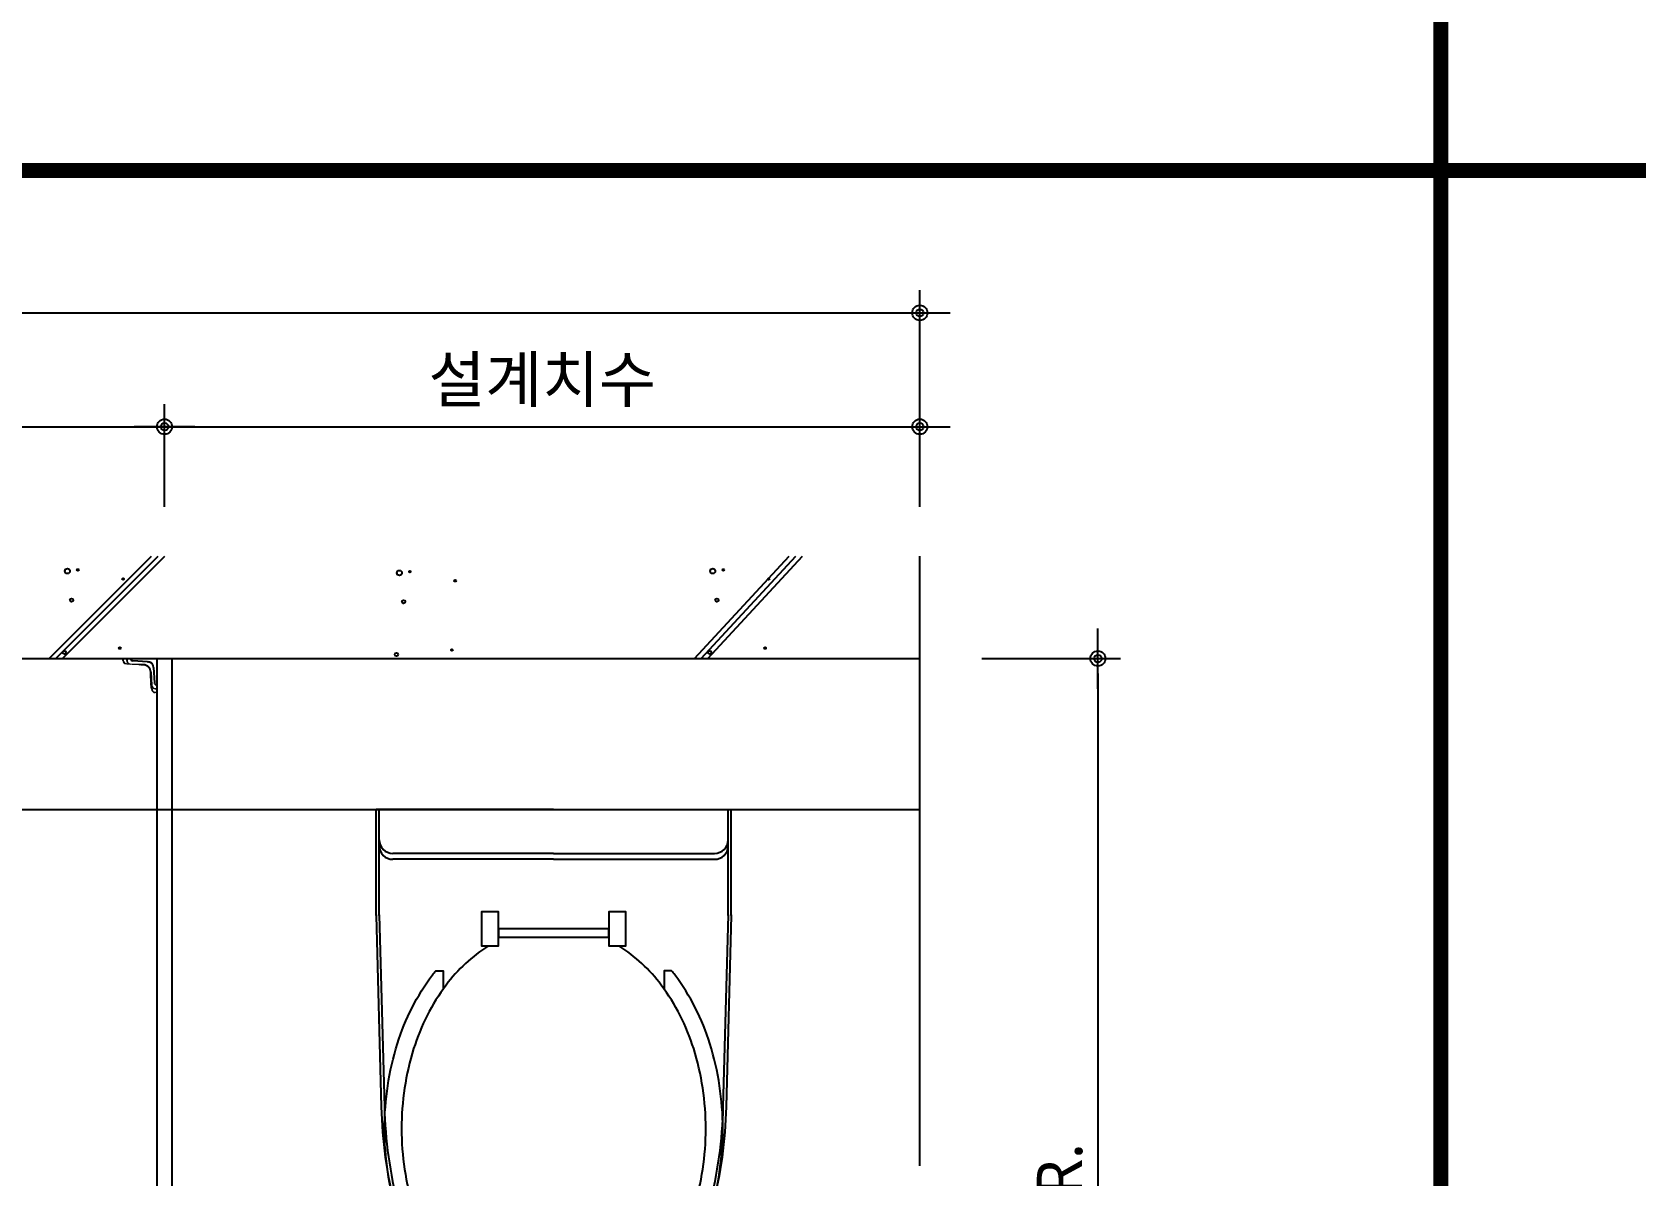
# Model space of a CAD drawing. Extents: x -256 to 8104, y -176 to 5714.
# Drawn here: x 3633 to 4694, y 3359 to 4116 of the extents above; entities that cross this region are included whole.
import ezdxf

# ---------------------------------------------------------------- set-up
doc = ezdxf.new("R2010")
doc.units = 0
doc.header["$LTSCALE"] = 30
doc.layers.get('0').update_dxf_attribs({"linetype": 'CONTINUOUS'})
doc.layers.get('DEFPOINTS').update_dxf_attribs({"linetype": 'CONTINUOUS'})
for name, color, linetype in [('0_toilet', 6, 'CONTINUOUS'), ('DIM', 7, 'CONTINUOUS'), ('HAT', 8, 'CONTINUOUS'), ('경첩', 4, 'CONTINUOUS'), ('부자재', 4, 'CONTINUOUS'), ('해치', 8, 'CONTINUOUS')]:
    doc.layers.add(name, color=color, linetype=linetype)
doc.styles.add('돋움', font='malgun.ttf')
doc.dimstyles.new('10', dxfattribs={"dimscale": 10, "dimtxt": 3, "dimasz": 1, "dimexe": 1.5, "dimexo": 2, "dimgap": 1, "dimtad": 1, "dimdec": 0, "dimlunit": 6, "dimtxsty": '돋움', "dimblk": 'DIMDOT', "dimcen": -1, "dimdle": 1.5, "dimclrt": 3, "dimazin": 3, "dimtfac": 1, "dimtdec": 0, "dimtix": 1, "dimtmove": 2, "dimatfit": 3, "dimldrblk": 'DIMDOT', "dimarcsym": 0})

# ---------------------------------------------------------------- blocks, each defined once
blk = doc.blocks.new('DIMDOT')
at = {"linetype": 'Continuous'}
blk.add_line((-2, 0), (2, 0), dxfattribs=at)
for radius in [0.5, 0.25]:
    blk.add_circle((0, 0), radius, dxfattribs=at)
blk = doc.blocks.new('*D669')
at = {"layer": 'DEFPOINTS', "color": 0}
for p in [(52429.8, -3171.8), (52429.8, -3896.8), (52526.7, -3896.8)]:
    blk.add_point(p, dxfattribs=at)
at = {"layer": 'DIM', "color": 0, "lineweight": -2, "ltscale": 10}
for p, q in [((52449.8, -3171.8), (52541.7, -3171.8)), ((52526.7, -3181.8), (52526.7, -3886.8)), ((52449.8, -3896.8), (52541.7, -3896.8))]:
    blk.add_line(p, q, dxfattribs=at)
at = {"layer": 'DIM', "color": 0, "lineweight": -2, "xscale": 10, "yscale": 10, "zscale": 10}
for p, rotation in [((52526.7, -3171.8), 90), ((52526.7, -3896.8), 270)]:
    blk.add_blockref('DIMDOT', p, dxfattribs=dict(at, rotation=rotation))
at = {"layer": 'DIM', "color": 3, "insert": (52501.5, -3534.3), "char_height": 30, "attachment_point": 5, "rotation": 90, "style": '돋움'}
blk.add_mtext('VAR.', dxfattribs=at)
blk = doc.blocks.new('*D670')
at = {"layer": 'DEFPOINTS', "color": 0}
for p in [(52408.8, -3018.3), (51908.8, -3091.4), (52408.8, -3091.4)]:
    blk.add_point(p, dxfattribs=at)
at = {"layer": 'DIM', "color": 0, "lineweight": -2, "ltscale": 10}
for p, q in [((51908.8, -3071.4), (51908.8, -3003.3)), ((52408.8, -3071.4), (52408.8, -3003.3)), ((51918.8, -3018.3), (52398.8, -3018.3))]:
    blk.add_line(p, q, dxfattribs=at)
at = {"layer": 'DIM', "color": 0, "lineweight": -2, "xscale": 10, "yscale": 10, "zscale": 10, "rotation": 180}
blk.add_blockref('DIMDOT', (51908.8, -3018.3), dxfattribs=at)
at = {"layer": 'DIM', "color": 0, "lineweight": -2, "xscale": 10, "yscale": 10, "zscale": 10}
blk.add_blockref('DIMDOT', (52408.8, -3018.3), dxfattribs=at)
at = {"layer": 'DIM', "color": 3, "insert": (52158.8, -2988.6), "char_height": 30, "attachment_point": 5, "style": '돋움'}
blk.add_mtext('설계치수', dxfattribs=at)
blk = doc.blocks.new('*D671')
at = {"layer": 'DEFPOINTS', "color": 0}
for p in [(52408.8, -2942.9), (50908.8, -3091.4), (52408.8, -3091.4)]:
    blk.add_point(p, dxfattribs=at)
at = {"layer": 'DIM', "color": 0, "lineweight": -2, "ltscale": 10}
for p, q in [((50908.8, -3071.4), (50908.8, -2927.9)), ((52408.8, -3071.4), (52408.8, -2927.9)), ((50918.8, -2942.9), (52398.8, -2942.9))]:
    blk.add_line(p, q, dxfattribs=at)
at = {"layer": 'DIM', "color": 0, "lineweight": -2, "xscale": 10, "yscale": 10, "zscale": 10, "rotation": 180}
blk.add_blockref('DIMDOT', (50908.8, -2942.9), dxfattribs=at)
at = {"layer": 'DIM', "color": 0, "lineweight": -2, "xscale": 10, "yscale": 10, "zscale": 10}
blk.add_blockref('DIMDOT', (52408.8, -2942.9), dxfattribs=at)
at = {"layer": 'DIM', "color": 3, "insert": (51658.8, -2913.3), "char_height": 30, "attachment_point": 5, "style": '돋움'}
blk.add_mtext('설계치수', dxfattribs=at)
blk = doc.blocks.new('*D672')
at = {"layer": 'DEFPOINTS', "color": 0}
for p in [(51908.8, -3018.3), (51408.8, -3091.4), (51908.8, -3091.4)]:
    blk.add_point(p, dxfattribs=at)
at = {"layer": 'DIM', "color": 0, "lineweight": -2, "ltscale": 10}
for p, q in [((51408.8, -3071.4), (51408.8, -3003.3)), ((51908.8, -3071.4), (51908.8, -3003.3)), ((51418.8, -3018.3), (51898.8, -3018.3))]:
    blk.add_line(p, q, dxfattribs=at)
at = {"layer": 'DIM', "color": 0, "lineweight": -2, "xscale": 10, "yscale": 10, "zscale": 10, "rotation": 180}
blk.add_blockref('DIMDOT', (51408.8, -3018.3), dxfattribs=at)
at = {"layer": 'DIM', "color": 0, "lineweight": -2, "xscale": 10, "yscale": 10, "zscale": 10}
blk.add_blockref('DIMDOT', (51908.8, -3018.3), dxfattribs=at)
at = {"layer": 'DIM', "color": 3, "insert": (51658.8, -2988.6), "char_height": 30, "attachment_point": 5, "style": '돋움'}
blk.add_mtext('설계치수', dxfattribs=at)
blk = doc.blocks.new('A$C10E41893')
at = {"layer": '부자재'}
for p, q in [((6.5, 0), (6.5, 196)), ((123.3, 196), (6.5, 196)), ((123.3, 192.5), (6.5, 192.5)), ((54.8, 0), (54.8, 177.5)), ((61.4, 0), (61.4, 177.5)), ((6.5, 0), (6.5, -196)), ((54.8, 0), (54.8, -177.5)), ((61.4, 0), (61.4, -177.5)), ((123.3, -192.5), (6.5, -192.5)), ((123.3, -196), (6.5, -196))]:
    blk.add_line(p, q, dxfattribs=at)
for points in [[(122.7, 196, -0.012538), (123.3, 196), (334.6, 190.3, -0.055395), (444.7, 175.1, -0.154276), (576.9, 93.3, -0.179504), (611.5, 0, -0.179504)], [(122.8, 192.5, -0.012538), (123.2, 192.5), (334.5, 186.8, -0.055395), (443.8, 171.7, -0.154276), (574.3, 91, -0.179504), (608, 0, -0.179504)], [(572, 51.4), (588.8, 51.4), (588.8, 59.6, 0.021185), (583.3, 70.7, 0.106084), (528.4, 133.7, 0.085733), (452.6, 172.4, 0.075373), (358.7, 186.6, 0.075373), (264.8, 172.4, 0.085733), (189, 133.7, 0.007337), (184.4, 130.1), (184.4, 122), (204.7, 122)], [(156.7, -72, 0.089162), (200.2, -118.7, 0.085733), (270.3, -154.5, 0.075373), (358.7, -167.9, 0.075373), (447.1, -154.5, 0.085733), (517.2, -118.7, 0.106084), (567, -61.6, 0.126931), (582.8, 0, 0.126931), (567, 61.6, 0.106084), (517.2, 118.7, 0.085733), (447.1, 154.5, 0.075373), (358.7, 167.9, 0.075373), (270.3, 154.5, 0.085733), (200.2, 118.7, 0.089162), (156.7, 72)], [(588.8, -51.4, 0.090214), (598.2, 0, 0.090214), (588.8, 51.4, 0.106084)], [(122.7, -196, 0.012538), (123.3, -196), (334.6, -190.3, 0.055395), (444.7, -175.1, 0.154276), (576.9, -93.3, 0.179504), (611.5, 0, 0.179504)], [(122.8, -192.5, 0.012538), (123.2, -192.5), (334.5, -186.8, 0.055395), (443.8, -171.7, 0.154276), (574.3, -91, 0.179504), (608, 0, 0.179504)], [(572, -51.4), (588.8, -51.4), (588.8, -59.6, -0.021185), (583.3, -70.7, -0.106084), (528.4, -133.7, -0.085733), (452.6, -172.4, -0.075373), (358.7, -186.6, -0.075373), (264.8, -172.4, -0.085733), (189, -133.7, -0.007337), (184.4, -130.1), (184.4, -122), (204.7, -122)]]:
    blk.add_lwpolyline(points, format="xyb", dxfattribs=at)
blk.add_lwpolyline([(138, -60.8), (119.3, -60.8), (119.3, -79.5), (156.7, -79.5), (156.7, -60.8), (138, -60.8), (147.3, -60.8), (147.3, 60.8), (138, 60.8), (156.7, 60.8), (156.7, 79.5), (119.3, 79.5), (119.3, 60.8), (138, 60.8), (138, -60.8), (119.3, -60.8)], dxfattribs=at)
for centre, start, end in [((39.8, 177.5), 0, 90), ((46.4, 177.5), 0, 90), ((39.8, -177.5), 270, 0), ((46.4, -177.5), 270, 0)]:
    blk.add_arc(centre, 15, start, end, dxfattribs=at)
blk = doc.blocks.new('DESIGN-25', base_point=(48188.6, -6872.9))
for p, q in [((52408.8, -3507.7), (52408.8, -3104.1)), ((50908.8, -3171.8), (52408.8, -3171.8)), ((50908.8, -3271.8), (52408.8, -3271.8))]:
    blk.add_line(p, q)
at = {"color": 4}
for p, q in [((51897.5, -3173.9), (51887.8, -3173.3)), ((51897.5, -3173.9), (51898.2, -3173.9)), ((51901.6, -3177.8), (51902.1, -3187.8))]:
    blk.add_line(p, q, dxfattribs=at)
at = {"color": 8, "const_width": 10}
for points in [[(52753.7, -4103.7), (52753.7, -1334.5)], [(50672.7, -2848.7), (54020.5, -2848.7)]]:
    blk.add_lwpolyline(points, dxfattribs=at)
at = {"color": 4}
for centre, radius, start, end in [((51887.9, -3171.7), 1.61, 184.0227, 266.85), ((51897.9, -3177.6), 3.66, 356.6481, 86.2207), ((51903.7, -3187.6), 1.65, 186.1664, 269.5984)]:
    blk.add_arc(centre, radius, start, end, dxfattribs=at)
at = {"layer": '0_toilet'}
for p, q in [((51903.8, -3171.8), (51903.8, -3896.8)), ((51913.9, -3896.9), (51913.9, -3171.9))]:
    blk.add_line(p, q, dxfattribs=at)
at = {"layer": '경첩', "color": 4, "linetype": 'Continuous', "lineweight": 15}
for p, q in [((51881.3, -3173), (51881.3, -3171.8)), ((51881.3, -3171.8), (51881.5, -3171.8)), ((51881.5, -3173), (51881.3, -3173)), ((51881.5, -3171.8), (51881.5, -3173)), ((51881.5, -3171.8), (51883.7, -3171.8)), ((51883.7, -3171.8), (51883.7, -3173.1)), ((51883.7, -3173.1), (51883.8, -3173.1)), ((51883.8, -3173.1), (51883.8, -3171.8)), ((51883.8, -3171.8), (51884, -3171.8)), ((51883.8, -3173.1), (51884, -3173.1)), ((51884, -3171.8), (51884, -3173.1)), ((51902.3, -3171.8), (51884, -3171.8)), ((51903.8, -3191.6), (51903.8, -3173.3)), ((51883.5, -3175.1), (51884.9, -3175.2)), ((51886, -3175.5), (51883.5, -3175.3)), ((51884, -3175.5), (51884.1, -3175.4)), ((51884, -3175.5), (51884.1, -3175.6)), ((51887.3, -3175.8), (51884.1, -3175.6)), ((51886, -3175.2), (51895, -3175.6)), ((51895, -3175.9), (51886, -3175.5)), ((51887.3, -3175.8), (51887.5, -3175.5)), ((51888, -3175.8), (51888.2, -3175.6)), ((51888.3, -3175.8), (51888.5, -3175.6)), ((51889, -3175.8), (51889.2, -3175.6)), ((51891.7, -3176), (51889, -3175.8)), ((51891.7, -3176), (51891.9, -3175.7)), ((51892.3, -3176), (51892.6, -3175.8)), ((51892.7, -3176), (51892.9, -3175.8)), ((51893.4, -3176.1), (51893.6, -3175.8)), ((51894.7, -3176.1), (51893.4, -3176.1)), ((51894.7, -3176.1), (51894.9, -3175.9)), ((51895, -3176.1), (51894.7, -3176.1)), ((51896, -3176.3), (51896.2, -3176.1)), ((51896.5, -3176.5), (51896.7, -3176.3)), ((51896.7, -3176.6), (51896.9, -3176.4)), ((51897.2, -3176.8), (51897.4, -3176.6)), ((51897.4, -3177), (51897.6, -3176.8)), ((51898.5, -3178), (51898.7, -3177.8)), ((51898.6, -3178.2), (51898.8, -3178)), ((51898.9, -3178.6), (51899.1, -3178.4)), ((51899, -3178.9), (51899.2, -3178.7)), ((51899.2, -3179.3), (51899.4, -3179.1)), ((51899.6, -3179.6), (51899.3, -3179.8)), ((51899.4, -3179.8), (51899.6, -3179.6)), ((51899.4, -3180.2), (51899.6, -3179.9)), ((51899.5, -3180.4), (51899.7, -3180.2)), ((51899.5, -3181.3), (51899.5, -3180.6)), ((51899.5, -3181.3), (51899.7, -3181.1)), ((51899.5, -3181.4), (51899.7, -3181.2)), ((51899.5, -3181.4), (51899.5, -3181.3)), ((51899.5, -3181.7), (51899.5, -3181.4)), ((51899.5, -3181.7), (51899.8, -3181.5)), ((51899.5, -3181.8), (51899.8, -3181.6)), ((51899.5, -3181.8), (51899.5, -3181.7)), ((51899.6, -3182.8), (51899.5, -3181.8)), ((51899.6, -3182.8), (51899.8, -3182.5)), ((51899.6, -3183), (51899.8, -3182.8)), ((51899.6, -3183.4), (51899.6, -3183)), ((51899.6, -3183.4), (51899.8, -3183.2)), ((51899.6, -3183.4), (51899.8, -3183.2)), ((51899.7, -3186.3), (51899.6, -3183.4)), ((51900.1, -3189.6), (51899.7, -3180.6)), ((51900, -3180.6), (51900.4, -3189.6)), ((51899.7, -3186.3), (51900, -3186.1)), ((51899.8, -3186.6), (51900, -3186.4)), ((51899.8, -3187.3), (51899.8, -3186.6)), ((51899.8, -3187.3), (51900, -3187.1)), ((51899.8, -3187.6), (51900, -3187.4)), ((51899.8, -3188.3), (51900.1, -3188.1)), ((51900, -3191), (51899.8, -3188.3)), ((51900, -3191), (51900.2, -3190.8)), ((51900.3, -3192.1), (51900.1, -3189.6)), ((51900.1, -3191.6), (51900.2, -3191.5)), ((51900.4, -3190.7), (51900.5, -3192.1)), ((51902.5, -3191.6), (51903.8, -3191.6)), ((51902.5, -3191.8), (51902.5, -3191.6)), ((51902.5, -3191.8), (51902.5, -3191.9)), ((51903.8, -3191.8), (51902.5, -3191.8)), ((51902.5, -3191.9), (51903.8, -3191.9)), ((51902.6, -3194.1), (51903.8, -3194.1)), ((51902.6, -3194.1), (51902.6, -3194.3)), ((51903.8, -3194.3), (51902.6, -3194.3)), ((51903.8, -3191.6), (51903.8, -3191.8)), ((51903.8, -3191.9), (51903.8, -3194.1)), ((51903.8, -3194.1), (51903.8, -3194.3))]:
    blk.add_line(p, q, dxfattribs=at)
at = {"layer": '경첩', "color": 4, "linetype": 'Continuous', "lineweight": 15, "flags": 128}
for points in [[(51883.5, -3175.1), (51883.5, -3175.1), (51883.5, -3175.2), (51883.5, -3175.2), (51883.5, -3175.3), (51883.5, -3175.3), (51883.5, -3175.3), (51883.5, -3175.3), (51883.5, -3175.3)], [(51886, -3175.5), (51886, -3175.4), (51886, -3175.4), (51886, -3175.4), (51886, -3175.4), (51886, -3175.3), (51886, -3175.3), (51886, -3175.3), (51886, -3175.2)], [(51888, -3175.8), (51887.9, -3175.8), (51887.9, -3175.8), (51887.8, -3175.8), (51887.8, -3175.8), (51887.7, -3175.8), (51887.5, -3175.8), (51887.4, -3175.8), (51887.3, -3175.8)], [(51889, -3175.8), (51888.9, -3175.8), (51888.7, -3175.8), (51888.6, -3175.8), (51888.5, -3175.8), (51888.5, -3175.8), (51888.4, -3175.8), (51888.3, -3175.8), (51888.3, -3175.8), (51888.3, -3175.8)], [(51892.3, -3176), (51892.3, -3176), (51892.3, -3176), (51892.2, -3176), (51892.1, -3176), (51892, -3176), (51891.9, -3176), (51891.8, -3176), (51891.7, -3176)], [(51893.4, -3176.1), (51893.2, -3176), (51893.1, -3176), (51893, -3176), (51892.9, -3176), (51892.8, -3176), (51892.7, -3176), (51892.7, -3176), (51892.7, -3176)], [(51895, -3175.9), (51895, -3175.9), (51895, -3175.9), (51895, -3175.8), (51895, -3175.8), (51895, -3175.8), (51895, -3175.7), (51895, -3175.7), (51895, -3175.6)], [(51899.4, -3179.8), (51899.4, -3179.8), (51899.4, -3179.8)], [(51899.5, -3180.4), (51899.4, -3180.2), (51899.4, -3180.2)], [(51899.6, -3183), (51899.6, -3182.9), (51899.6, -3182.8), (51899.6, -3182.8)], [(51899.6, -3183.4), (51899.6, -3183.4), (51899.6, -3183.4)], [(51899.7, -3180.6), (51899.7, -3180.6), (51899.7, -3180.6), (51899.8, -3180.6), (51899.8, -3180.6), (51899.8, -3180.6), (51899.9, -3180.6), (51899.9, -3180.6), (51900, -3180.6)], [(51899.8, -3188.3), (51899.8, -3188.2), (51899.8, -3188.1), (51899.8, -3187.9), (51899.8, -3187.8), (51899.8, -3187.8), (51899.8, -3187.7), (51899.8, -3187.7), (51899.8, -3187.6)], [(51900, -3191.5), (51900, -3191.4), (51900, -3191.3), (51900, -3191.2), (51900, -3191)], [(51900, -3191.5), (51900, -3191.5), (51900, -3191.6), (51900, -3191.6), (51900, -3191.6), (51900.1, -3191.6), (51900.1, -3191.6), (51900.1, -3191.6), (51900.1, -3191.6)], [(51900.1, -3189.6), (51900.1, -3189.6), (51900.2, -3189.6), (51900.2, -3189.6), (51900.2, -3189.6), (51900.3, -3189.6), (51900.3, -3189.6), (51900.3, -3189.6), (51900.4, -3189.6)], [(51900.5, -3192.1), (51900.5, -3192.1), (51900.4, -3192.1), (51900.4, -3192.1), (51900.3, -3192.1), (51900.3, -3192.1), (51900.3, -3192.1), (51900.3, -3192.1), (51900.3, -3192.1)]]:
    blk.add_lwpolyline(points, dxfattribs=at)
at = {"layer": '경첩', "color": 4, "linetype": 'Continuous', "lineweight": 15}
for centre, radius, start, end in [((51883.6, -3173), 2.35, 180, 267.3017), ((51883.6, -3173), 2.1, 180, 267.3017), ((51886.1, -3173.1), 2.35, 180, 267.3017), ((51886.1, -3173.1), 2.1, 180, 267.3017), ((51902.3, -3173.3), 1.5, 0, 90), ((51894.7, -3180.9), 5.25, 2.6983, 87.3017), ((51894.7, -3180.9), 5, 2.6983, 87.3017), ((51894.7, -3180.9), 4.75, 75, 87.3017), ((51894.7, -3180.9), 4.75, 68.2494, 75.0002), ((51894.7, -3180.9), 4.75, 58.7002, 65.0052), ((51894.7, -3180.9), 4.75, 55.6142, 58.7009), ((51894.7, -3180.9), 4.75, 37.4392, 55.6151), ((51894.7, -3180.9), 4.75, 34.3855, 37.4388), ((51894.7, -3180.9), 4.75, 28.1736, 34.3849), ((51894.7, -3180.9), 4.75, 19.766, 24.9948), ((51894.7, -3180.9), 4.75, 13.2431, 19.766), ((51894.7, -3180.9), 4.75, 8.6056, 13.1623), ((51894.7, -3180.9), 4.75, 2.6983, 5.9088), ((51902.5, -3189.5), 2.35, 182.6983, 270), ((51902.6, -3192), 2.35, 182.6983, 270), ((51902.5, -3189.5), 2.1, 182.6983, 270), ((51902.6, -3192), 2.1, 182.6983, 270)]:
    blk.add_arc(centre, radius, start, end, dxfattribs=at)
at = {"layer": '해치'}
for p, q in [((51832.4, -3171.8), (51900.1, -3104.1)), ((51841.2, -3171.8), (51908.9, -3104.1)), ((52259.6, -3171.8), (52322.3, -3104.1)), ((52268.4, -3171.8), (52331.1, -3104.1))]:
    blk.add_line(p, q, dxfattribs=at)
at = {"layer": '해치', "color": 2}
for p, q in [((51836.8, -3171.8), (51904.5, -3104.1)), ((52264, -3171.8), (52326.7, -3104.1))]:
    blk.add_line(p, q, dxfattribs=at)
at = {"layer": '해치'}
for centre, radius in [((51844.5, -3113.9), 1.68), ((51851.4, -3113.1), 0.56), ((51881.4, -3119.1), 0.56), ((52064.3, -3115.1), 1.68), ((52071.2, -3114.3), 0.56), ((52101.2, -3120.3), 0.56), ((52271.7, -3113.9), 1.68), ((52278.7, -3113.1), 0.56), ((52308.7, -3119.1), 0.56), ((51847.3, -3133.1), 1.12), ((52274.5, -3133.1), 1.12), ((52067.1, -3134.2), 1.12), ((51842.5, -3167.7), 1.12), ((51879.2, -3164.9), 0.559), ((52062.3, -3169.1), 1.12), ((52099, -3166.1), 0.559), ((52269.7, -3167.7), 1.12), ((52306.4, -3164.9), 0.559)]:
    blk.add_circle(centre, radius, dxfattribs=at)
at = {"layer": 'HAT', "xscale": 0.6000000000003638, "yscale": 0.6000000000003638, "zscale": 0.6000000000003638, "rotation": 270}
blk.add_blockref('A$C10E41893', (52166.4, -3267.9), dxfattribs=at)
at = {"layer": 'DIM', "ltscale": 10}
for base, p1, p2, picture, middle in [((52408.8, -2942.9), (50908.8, -3091.4), (52408.8, -3091.4), '*D671', (51658.8, -2913.3)), ((51908.8, -3018.3), (51408.8, -3091.4), (51908.8, -3091.4), '*D672', (51658.8, -2988.6)), ((52408.8, -3018.3), (51908.8, -3091.4), (52408.8, -3091.4), '*D670', (52158.8, -2988.6))]:
    dim = blk.add_linear_dim(base=base, p1=p1, p2=p2, text='설계치수', dimstyle='10', override={"dimtxsty": '돋움'}, dxfattribs=at)
    dim.commit()
    dim.dimension.update_dxf_attribs({"geometry": picture, "text_midpoint": middle})
dim = blk.add_linear_dim(base=(52526.7, -3896.8), p1=(52429.8, -3171.8), p2=(52429.8, -3896.8), angle=90, text='VAR.', dimstyle='10', override={"dimtxsty": '돋움'}, dxfattribs=at)
dim.commit()
dim.dimension.update_dxf_attribs({"geometry": '*D669', "text_midpoint": (52501.5, -3534.3)})

msp = doc.modelspace()

# ---------------------------------------------------------------- block references
msp.add_blockref('DESIGN-25', (0, 0))

doc.saveas('drawing.dxf')
